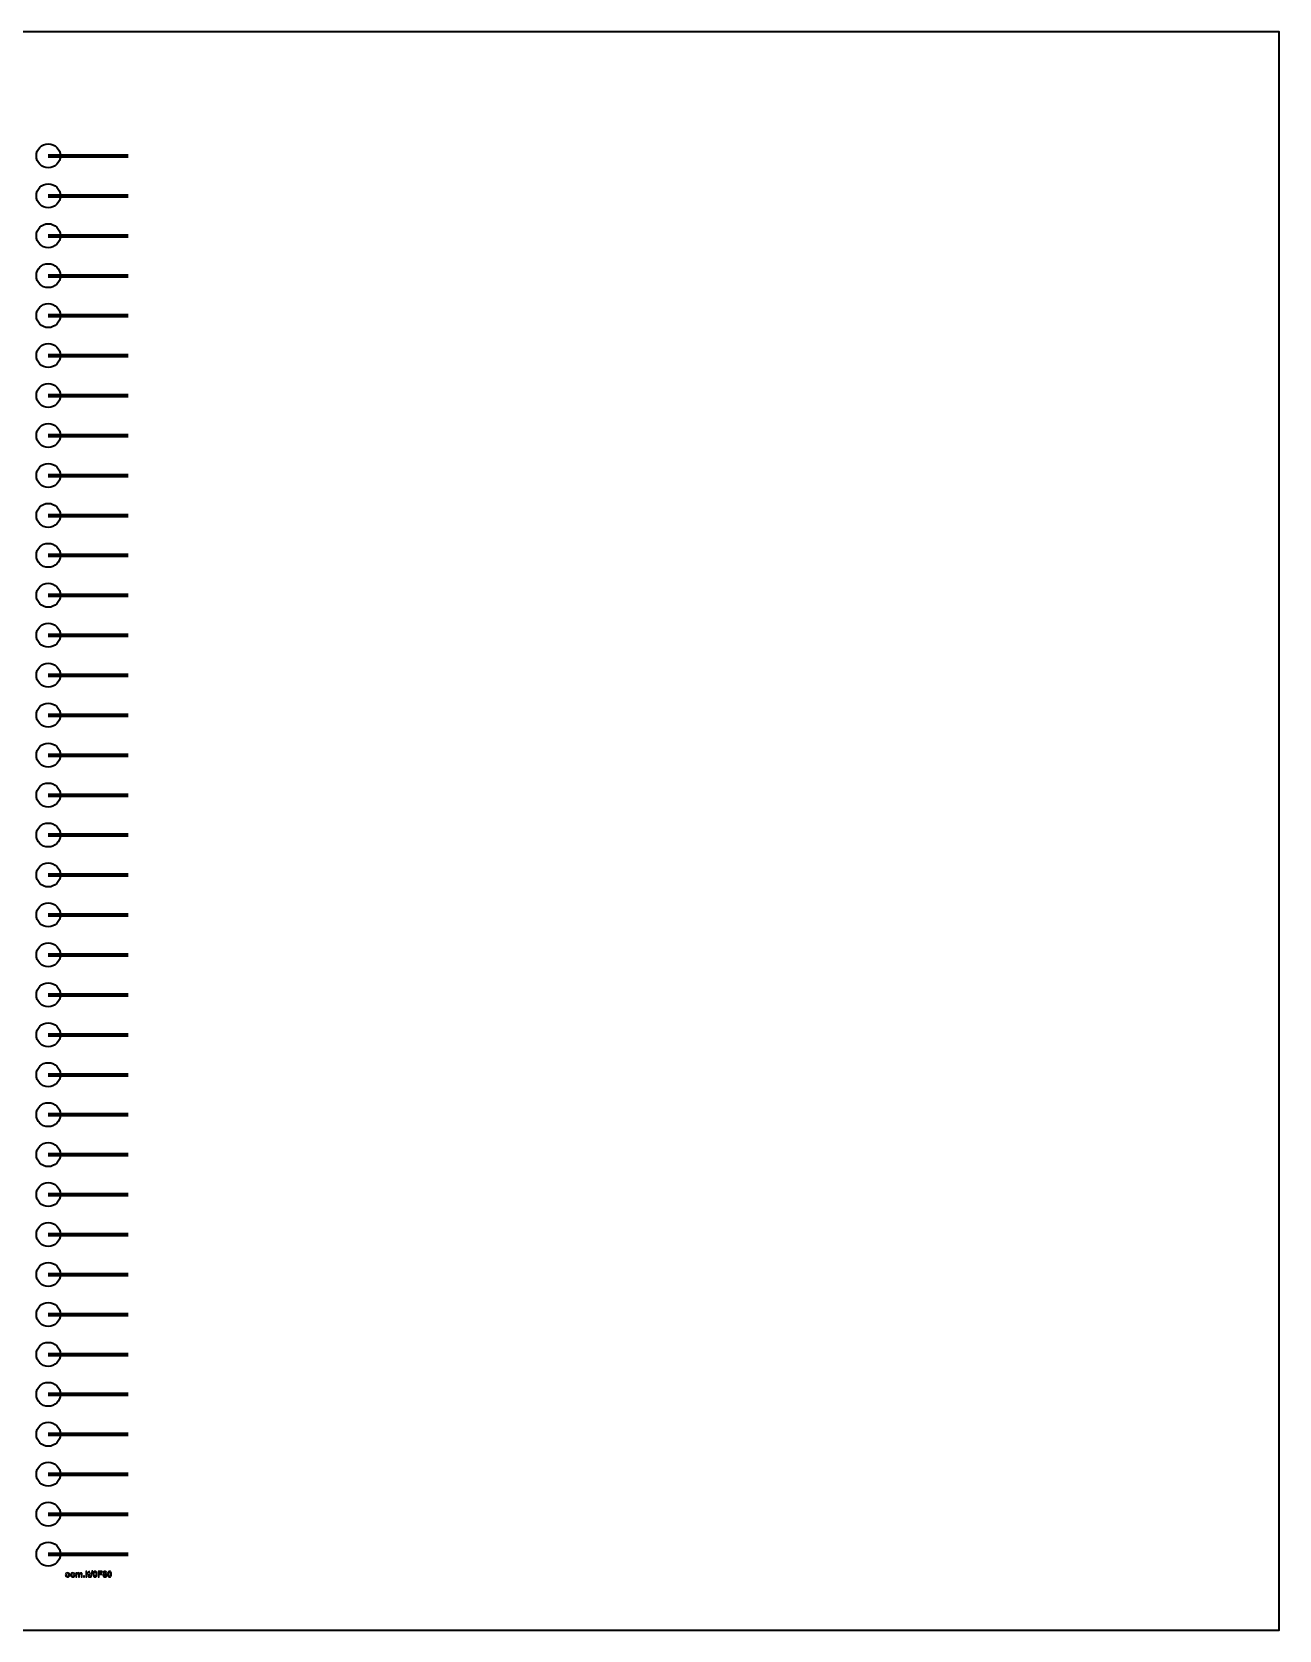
# Model space of a CAD drawing. Header units: centimetres. Extents: x -25.6 to 4.4, y -24.6 to -4.5.
# Drawn here: x -11.2 to 4.4, y -24.55 to -4.55 of the extents above; entities that cross this region are included whole.
import ezdxf

# ---------------------------------------------------------------- set-up
doc = ezdxf.new("R2010")
doc.units = ezdxf.units.CM
doc.header["$MEASUREMENT"] = 0
doc.layers.add('Layer 1', color=7, linetype='Continuous')

msp = doc.modelspace()

# ---------------------------------------------------------------- linework, layer by layer
at = {"layer": 'Layer 1', "color": 7, "lineweight": 35}
msp.add_lwpolyline([(-25.6, -24.55), (4.4, -24.55), (4.4, -4.55), (-25.6, -4.55), (-25.6, -24.55)], close=True, dxfattribs=at)
at = {"layer": 'Layer 1', "color": 250, "lineweight": 35}
for centre in [(-11, -6.1), (-11, -6.6), (-11, -7.1), (-11, -7.6), (-11, -8.1), (-11, -8.6), (-11, -9.1), (-11, -9.6), (-11, -10.1), (-11, -10.6), (-11, -11.1), (-11, -11.6), (-11, -12.1), (-11, -12.6), (-11, -13.1), (-11, -13.6), (-11, -14.1), (-11, -14.6), (-11, -15.1), (-11, -15.6), (-11, -16.1), (-11, -16.6), (-11, -17.1), (-11, -17.6), (-11, -18.1), (-11, -18.6), (-11, -19.1), (-11, -19.6), (-11, -20.1), (-11, -20.6), (-11, -21.1), (-11, -21.6), (-11, -22.1), (-11, -22.6), (-11, -23.1), (-11, -23.6)]:
    msp.add_ellipse(centre, major_axis=(0, 0.15), ratio=1, dxfattribs=at)
at = {"layer": 'Layer 1', "color": 250, "lineweight": 106}
for points in [[(-11, -6.1), (-11, -6.1), (-10, -6.1), (-10, -6.1)], [(-11, -6.6), (-11, -6.6), (-10, -6.6), (-10, -6.6)], [(-11, -7.1), (-11, -7.1), (-10, -7.1), (-10, -7.1)], [(-11, -7.6), (-11, -7.6), (-10, -7.6), (-10, -7.6)], [(-11, -8.1), (-11, -8.1), (-10, -8.1), (-10, -8.1)], [(-11, -8.6), (-11, -8.6), (-10, -8.6), (-10, -8.6)], [(-11, -9.1), (-11, -9.1), (-10, -9.1), (-10, -9.1)], [(-11, -9.6), (-11, -9.6), (-10, -9.6), (-10, -9.6)], [(-11, -10.1), (-11, -10.1), (-10, -10.1), (-10, -10.1)], [(-11, -10.6), (-11, -10.6), (-10, -10.6), (-10, -10.6)], [(-11, -11.1), (-11, -11.1), (-10, -11.1), (-10, -11.1)], [(-11, -11.6), (-11, -11.6), (-10, -11.6), (-10, -11.6)], [(-11, -12.1), (-11, -12.1), (-10, -12.1), (-10, -12.1)], [(-11, -12.6), (-11, -12.6), (-10, -12.6), (-10, -12.6)], [(-11, -13.1), (-11, -13.1), (-10, -13.1), (-10, -13.1)], [(-11, -13.6), (-11, -13.6), (-10, -13.6), (-10, -13.6)], [(-11, -14.1), (-11, -14.1), (-10, -14.1), (-10, -14.1)], [(-11, -14.6), (-11, -14.6), (-10, -14.6), (-10, -14.6)], [(-11, -15.1), (-11, -15.1), (-10, -15.1), (-10, -15.1)], [(-11, -15.6), (-11, -15.6), (-10, -15.6), (-10, -15.6)], [(-11, -16.1), (-11, -16.1), (-10, -16.1), (-10, -16.1)], [(-11, -16.6), (-11, -16.6), (-10, -16.6), (-10, -16.6)], [(-11, -17.1), (-11, -17.1), (-10, -17.1), (-10, -17.1)], [(-11, -17.6), (-11, -17.6), (-10, -17.6), (-10, -17.6)], [(-11, -18.1), (-11, -18.1), (-10, -18.1), (-10, -18.1)], [(-11, -18.6), (-11, -18.6), (-10, -18.6), (-10, -18.6)], [(-11, -19.1), (-11, -19.1), (-10, -19.1), (-10, -19.1)], [(-11, -19.6), (-11, -19.6), (-10, -19.6), (-10, -19.6)], [(-11, -20.1), (-11, -20.1), (-10, -20.1), (-10, -20.1)], [(-11, -20.6), (-11, -20.6), (-10, -20.6), (-10, -20.6)], [(-11, -21.1), (-11, -21.1), (-10, -21.1), (-10, -21.1)], [(-11, -21.6), (-11, -21.6), (-10, -21.6), (-10, -21.6)], [(-11, -22.1), (-11, -22.1), (-10, -22.1), (-10, -22.1)], [(-11, -22.6), (-11, -22.6), (-10, -22.6), (-10, -22.6)], [(-11, -23.1), (-11, -23.1), (-10, -23.1), (-10, -23.1)], [(-11, -23.6), (-11, -23.6), (-10, -23.6), (-10, -23.6)]]:
    msp.add_open_spline(points, degree=3, dxfattribs=at)
at = {"layer": 'Layer 1', "color": 250}
for points, knots in [([(-10.78734, -23.85966), (-10.78734, -23.85484), (-10.78614, -23.85017), (-10.78377, -23.84565), (-10.78377, -23.84565), (-10.78139, -23.84116), (-10.77802, -23.8377), (-10.77367, -23.83534), (-10.77367, -23.83534), (-10.76931, -23.83295), (-10.76444, -23.83175), (-10.75906, -23.83175), (-10.75906, -23.83175), (-10.75077, -23.83175), (-10.74396, -23.83445), (-10.73865, -23.83985), (-10.73865, -23.83985), (-10.73335, -23.84525), (-10.7307, -23.85206), (-10.7307, -23.86029), (-10.7307, -23.86029), (-10.7307, -23.86858), (-10.73338, -23.87546), (-10.73873, -23.88093), (-10.73873, -23.88093), (-10.74409, -23.8864), (-10.75083, -23.88911), (-10.75896, -23.88911), (-10.75896, -23.88911), (-10.764, -23.88911), (-10.76878, -23.88799), (-10.77335, -23.88571), (-10.77335, -23.88571), (-10.77792, -23.88344), (-10.78139, -23.8801), (-10.78377, -23.87571), (-10.78377, -23.87571), (-10.78614, -23.87132), (-10.78734, -23.86597), (-10.78734, -23.85966)], [0, 0, 0, 0, 0.1, 0.1, 0.1, 0.1, 0.2, 0.2, 0.2, 0.2, 0.3, 0.3, 0.3, 0.3, 0.4, 0.4, 0.4, 0.4, 0.5, 0.5, 0.5, 0.5, 0.6, 0.6, 0.6, 0.6, 0.7, 0.7, 0.7, 0.7, 0.8, 0.8, 0.8, 0.8, 0.9, 0.9, 0.9, 0.9, 1, 1, 1, 1]), ([(-10.77245, -23.86043), (-10.77245, -23.86588), (-10.77116, -23.87005), (-10.76857, -23.87294), (-10.76857, -23.87294), (-10.76599, -23.87583), (-10.7628, -23.87728), (-10.75901, -23.87728), (-10.75901, -23.87728), (-10.75522, -23.87728), (-10.75204, -23.87583), (-10.74948, -23.87294), (-10.74948, -23.87294), (-10.74691, -23.87005), (-10.74562, -23.86585), (-10.74562, -23.86033), (-10.74562, -23.86033), (-10.74562, -23.85497), (-10.74691, -23.85082), (-10.74948, -23.84793), (-10.74948, -23.84793), (-10.75204, -23.84504), (-10.75522, -23.84359), (-10.75901, -23.84359), (-10.75901, -23.84359), (-10.7628, -23.84359), (-10.76599, -23.84504), (-10.76857, -23.84793), (-10.76857, -23.84793), (-10.77116, -23.85082), (-10.77245, -23.855), (-10.77245, -23.86043)], [0, 0, 0, 0, 0.125, 0.125, 0.125, 0.125, 0.25, 0.25, 0.25, 0.25, 0.375, 0.375, 0.375, 0.375, 0.5, 0.5, 0.5, 0.5, 0.625, 0.625, 0.625, 0.625, 0.75, 0.75, 0.75, 0.75, 0.875, 0.875, 0.875, 0.875, 1, 1, 1, 1]), ([(-10.7227, -23.85966), (-10.7227, -23.85484), (-10.7215, -23.85017), (-10.71913, -23.84565), (-10.71913, -23.84565), (-10.71675, -23.84116), (-10.71338, -23.8377), (-10.70903, -23.83534), (-10.70903, -23.83534), (-10.70467, -23.83295), (-10.6998, -23.83175), (-10.69442, -23.83175), (-10.69442, -23.83175), (-10.68613, -23.83175), (-10.67932, -23.83445), (-10.67401, -23.83985), (-10.67401, -23.83985), (-10.66871, -23.84525), (-10.66606, -23.85206), (-10.66606, -23.86029), (-10.66606, -23.86029), (-10.66606, -23.86858), (-10.66874, -23.87546), (-10.67409, -23.88093), (-10.67409, -23.88093), (-10.67945, -23.8864), (-10.68619, -23.88911), (-10.69432, -23.88911), (-10.69432, -23.88911), (-10.69936, -23.88911), (-10.70414, -23.88799), (-10.70871, -23.88571), (-10.70871, -23.88571), (-10.71328, -23.88344), (-10.71675, -23.8801), (-10.71913, -23.87571), (-10.71913, -23.87571), (-10.7215, -23.87132), (-10.7227, -23.86597), (-10.7227, -23.85966)], [0, 0, 0, 0, 0.1, 0.1, 0.1, 0.1, 0.2, 0.2, 0.2, 0.2, 0.3, 0.3, 0.3, 0.3, 0.4, 0.4, 0.4, 0.4, 0.5, 0.5, 0.5, 0.5, 0.6, 0.6, 0.6, 0.6, 0.7, 0.7, 0.7, 0.7, 0.8, 0.8, 0.8, 0.8, 0.9, 0.9, 0.9, 0.9, 1, 1, 1, 1]), ([(-10.70781, -23.86043), (-10.70781, -23.86588), (-10.70652, -23.87005), (-10.70393, -23.87294), (-10.70393, -23.87294), (-10.70135, -23.87583), (-10.69816, -23.87728), (-10.69437, -23.87728), (-10.69437, -23.87728), (-10.69058, -23.87728), (-10.6874, -23.87583), (-10.68484, -23.87294), (-10.68484, -23.87294), (-10.68227, -23.87005), (-10.68098, -23.86585), (-10.68098, -23.86033), (-10.68098, -23.86033), (-10.68098, -23.85497), (-10.68227, -23.85082), (-10.68484, -23.84793), (-10.68484, -23.84793), (-10.6874, -23.84504), (-10.69058, -23.84359), (-10.69437, -23.84359), (-10.69437, -23.84359), (-10.69816, -23.84359), (-10.70135, -23.84504), (-10.70393, -23.84793), (-10.70393, -23.84793), (-10.70652, -23.85082), (-10.70781, -23.855), (-10.70781, -23.86043)], [0, 0, 0, 0, 0.125, 0.125, 0.125, 0.125, 0.25, 0.25, 0.25, 0.25, 0.375, 0.375, 0.375, 0.375, 0.5, 0.5, 0.5, 0.5, 0.625, 0.625, 0.625, 0.625, 0.75, 0.75, 0.75, 0.75, 0.875, 0.875, 0.875, 0.875, 1, 1, 1, 1]), ([(-10.65578, -23.83301), (-10.65578, -23.83301), (-10.64239, -23.83301), (-10.64239, -23.83301), (-10.64239, -23.83301), (-10.64239, -23.83301), (-10.64239, -23.84049), (-10.64239, -23.84049), (-10.64239, -23.84049), (-10.63761, -23.83467), (-10.6319, -23.83175), (-10.62528, -23.83175), (-10.62528, -23.83175), (-10.62177, -23.83175), (-10.61872, -23.83248), (-10.61615, -23.83392), (-10.61615, -23.83392), (-10.61356, -23.83537), (-10.61144, -23.83756), (-10.60978, -23.84049), (-10.60978, -23.84049), (-10.60738, -23.83756), (-10.60477, -23.83537), (-10.60198, -23.83392), (-10.60198, -23.83392), (-10.5992, -23.83248), (-10.59622, -23.83175), (-10.59304, -23.83175), (-10.59304, -23.83175), (-10.58902, -23.83175), (-10.5856, -23.83258), (-10.58281, -23.83422), (-10.58281, -23.83422), (-10.58002, -23.83585), (-10.57794, -23.83826), (-10.57657, -23.84142), (-10.57657, -23.84142), (-10.57556, -23.84377), (-10.57507, -23.84756), (-10.57507, -23.8528), (-10.57507, -23.8528), (-10.57507, -23.8528), (-10.57507, -23.88788), (-10.57507, -23.88788), (-10.57507, -23.88788), (-10.57507, -23.88788), (-10.58958, -23.88788), (-10.58958, -23.88788), (-10.58958, -23.88788), (-10.58958, -23.88788), (-10.58958, -23.85652), (-10.58958, -23.85652), (-10.58958, -23.85652), (-10.58958, -23.85107), (-10.59008, -23.84756), (-10.59108, -23.84597), (-10.59108, -23.84597), (-10.59242, -23.84391), (-10.59449, -23.84287), (-10.59728, -23.84287), (-10.59728, -23.84287), (-10.59932, -23.84287), (-10.60123, -23.84348), (-10.60303, -23.84474), (-10.60303, -23.84474), (-10.60481, -23.84597), (-10.60609, -23.84779), (-10.60689, -23.85019), (-10.60689, -23.85019), (-10.60768, -23.85259), (-10.60809, -23.85636), (-10.60809, -23.86153), (-10.60809, -23.86153), (-10.60809, -23.86153), (-10.60809, -23.88788), (-10.60809, -23.88788), (-10.60809, -23.88788), (-10.60809, -23.88788), (-10.6226, -23.88788), (-10.6226, -23.88788), (-10.6226, -23.88788), (-10.6226, -23.88788), (-10.6226, -23.85781), (-10.6226, -23.85781), (-10.6226, -23.85781), (-10.6226, -23.85246), (-10.62287, -23.84902), (-10.62338, -23.84747), (-10.62338, -23.84747), (-10.62389, -23.84592), (-10.6247, -23.84477), (-10.62578, -23.84401), (-10.62578, -23.84401), (-10.62687, -23.84326), (-10.62834, -23.84287), (-10.63021, -23.84287), (-10.63021, -23.84287), (-10.63245, -23.84287), (-10.63446, -23.84347), (-10.63624, -23.84468), (-10.63624, -23.84468), (-10.63804, -23.84588), (-10.63932, -23.84763), (-10.6401, -23.8499), (-10.6401, -23.8499), (-10.64088, -23.85218), (-10.64127, -23.85594), (-10.64127, -23.86121), (-10.64127, -23.86121), (-10.64127, -23.86121), (-10.64127, -23.88788), (-10.64127, -23.88788), (-10.64127, -23.88788), (-10.64127, -23.88788), (-10.65578, -23.88788), (-10.65578, -23.88788), (-10.65578, -23.88788), (-10.65578, -23.88788), (-10.65578, -23.83301), (-10.65578, -23.83301)], [0, 0, 0, 0, 0.03333333, 0.03333333, 0.03333333, 0.03333333, 0.06666667, 0.06666667, 0.06666667, 0.06666667, 0.1, 0.1, 0.1, 0.1, 0.13333333, 0.13333333, 0.13333333, 0.13333333, 0.16666667, 0.16666667, 0.16666667, 0.16666667, 0.2, 0.2, 0.2, 0.2, 0.23333333, 0.23333333, 0.23333333, 0.23333333, 0.26666667, 0.26666667, 0.26666667, 0.26666667, 0.3, 0.3, 0.3, 0.3, 0.33333333, 0.33333333, 0.33333333, 0.33333333, 0.36666667, 0.36666667, 0.36666667, 0.36666667, 0.4, 0.4, 0.4, 0.4, 0.43333333, 0.43333333, 0.43333333, 0.43333333, 0.46666667, 0.46666667, 0.46666667, 0.46666667, 0.5, 0.5, 0.5, 0.5, 0.53333333, 0.53333333, 0.53333333, 0.53333333, 0.56666667, 0.56666667, 0.56666667, 0.56666667, 0.6, 0.6, 0.6, 0.6, 0.63333333, 0.63333333, 0.63333333, 0.63333333, 0.66666667, 0.66666667, 0.66666667, 0.66666667, 0.7, 0.7, 0.7, 0.7, 0.73333333, 0.73333333, 0.73333333, 0.73333333, 0.76666667, 0.76666667, 0.76666667, 0.76666667, 0.8, 0.8, 0.8, 0.8, 0.83333333, 0.83333333, 0.83333333, 0.83333333, 0.86666667, 0.86666667, 0.86666667, 0.86666667, 0.9, 0.9, 0.9, 0.9, 0.93333333, 0.93333333, 0.93333333, 0.93333333, 0.96666667, 0.96666667, 0.96666667, 0.96666667, 1, 1, 1, 1]), ([(-10.56059, -23.88788), (-10.56059, -23.88788), (-10.56059, -23.87336), (-10.56059, -23.87336), (-10.56059, -23.87336), (-10.56059, -23.87336), (-10.54607, -23.87336), (-10.54607, -23.87336), (-10.54607, -23.87336), (-10.54607, -23.87336), (-10.54607, -23.88788), (-10.54607, -23.88788), (-10.54607, -23.88788), (-10.54607, -23.88788), (-10.56059, -23.88788), (-10.56059, -23.88788)], [0, 0, 0, 0, 0.25, 0.25, 0.25, 0.25, 0.5, 0.5, 0.5, 0.5, 0.75, 0.75, 0.75, 0.75, 1, 1, 1, 1]), ([(-10.53119, -23.88788), (-10.53119, -23.88788), (-10.53119, -23.81212), (-10.53119, -23.81212), (-10.53119, -23.81212), (-10.53119, -23.81212), (-10.51667, -23.81212), (-10.51667, -23.81212), (-10.51667, -23.81212), (-10.51667, -23.81212), (-10.51667, -23.88788), (-10.51667, -23.88788), (-10.51667, -23.88788), (-10.51667, -23.88788), (-10.53119, -23.88788), (-10.53119, -23.88788)], [0, 0, 0, 0, 0.25, 0.25, 0.25, 0.25, 0.5, 0.5, 0.5, 0.5, 0.75, 0.75, 0.75, 0.75, 1, 1, 1, 1]), ([(-10.47664, -23.83301), (-10.47664, -23.83301), (-10.47664, -23.84458), (-10.47664, -23.84458), (-10.47664, -23.84458), (-10.47664, -23.84458), (-10.48655, -23.84458), (-10.48655, -23.84458), (-10.48655, -23.84458), (-10.48655, -23.84458), (-10.48655, -23.8667), (-10.48655, -23.8667), (-10.48655, -23.8667), (-10.48655, -23.87118), (-10.48646, -23.87379), (-10.48627, -23.87453), (-10.48627, -23.87453), (-10.48607, -23.87527), (-10.48565, -23.87587), (-10.48498, -23.87636), (-10.48498, -23.87636), (-10.48431, -23.87684), (-10.48348, -23.87709), (-10.48253, -23.87709), (-10.48253, -23.87709), (-10.48117, -23.87709), (-10.47923, -23.87661), (-10.47667, -23.87569), (-10.47667, -23.87569), (-10.47667, -23.87569), (-10.47544, -23.88695), (-10.47544, -23.88695), (-10.47544, -23.88695), (-10.47882, -23.88839), (-10.48263, -23.88911), (-10.48692, -23.88911), (-10.48692, -23.88911), (-10.48953, -23.88911), (-10.49189, -23.88867), (-10.49399, -23.88781), (-10.49399, -23.88781), (-10.49609, -23.88693), (-10.49763, -23.88578), (-10.49861, -23.88439), (-10.49861, -23.88439), (-10.4996, -23.88299), (-10.50027, -23.88111), (-10.50066, -23.87873), (-10.50066, -23.87873), (-10.50096, -23.87705), (-10.50112, -23.87363), (-10.50112, -23.8685), (-10.50112, -23.8685), (-10.50112, -23.8685), (-10.50112, -23.84458), (-10.50112, -23.84458), (-10.50112, -23.84458), (-10.50112, -23.84458), (-10.50778, -23.84458), (-10.50778, -23.84458), (-10.50778, -23.84458), (-10.50778, -23.84458), (-10.50778, -23.83301), (-10.50778, -23.83301), (-10.50778, -23.83301), (-10.50778, -23.83301), (-10.50112, -23.83301), (-10.50112, -23.83301), (-10.50112, -23.83301), (-10.50112, -23.83301), (-10.50112, -23.82209), (-10.50112, -23.82209), (-10.50112, -23.82209), (-10.50112, -23.82209), (-10.48655, -23.81362), (-10.48655, -23.81362), (-10.48655, -23.81362), (-10.48655, -23.81362), (-10.48655, -23.83301), (-10.48655, -23.83301), (-10.48655, -23.83301), (-10.48655, -23.83301), (-10.47664, -23.83301), (-10.47664, -23.83301)], [0, 0, 0, 0, 0.04761905, 0.04761905, 0.04761905, 0.04761905, 0.0952381, 0.0952381, 0.0952381, 0.0952381, 0.14285714, 0.14285714, 0.14285714, 0.14285714, 0.19047619, 0.19047619, 0.19047619, 0.19047619, 0.23809524, 0.23809524, 0.23809524, 0.23809524, 0.28571429, 0.28571429, 0.28571429, 0.28571429, 0.33333333, 0.33333333, 0.33333333, 0.33333333, 0.38095238, 0.38095238, 0.38095238, 0.38095238, 0.42857143, 0.42857143, 0.42857143, 0.42857143, 0.47619048, 0.47619048, 0.47619048, 0.47619048, 0.52380952, 0.52380952, 0.52380952, 0.52380952, 0.57142857, 0.57142857, 0.57142857, 0.57142857, 0.61904762, 0.61904762, 0.61904762, 0.61904762, 0.66666667, 0.66666667, 0.66666667, 0.66666667, 0.71428571, 0.71428571, 0.71428571, 0.71428571, 0.76190476, 0.76190476, 0.76190476, 0.76190476, 0.80952381, 0.80952381, 0.80952381, 0.80952381, 0.85714286, 0.85714286, 0.85714286, 0.85714286, 0.9047619, 0.9047619, 0.9047619, 0.9047619, 0.95238095, 0.95238095, 0.95238095, 0.95238095, 1, 1, 1, 1]), ([(-10.47431, -23.88917), (-10.47431, -23.88917), (-10.45554, -23.81084), (-10.45554, -23.81084), (-10.45554, -23.81084), (-10.45554, -23.81084), (-10.44464, -23.81084), (-10.44464, -23.81084), (-10.44464, -23.81084), (-10.44464, -23.81084), (-10.4636, -23.88917), (-10.4636, -23.88917), (-10.4636, -23.88917), (-10.4636, -23.88917), (-10.47431, -23.88917), (-10.47431, -23.88917)], [0, 0, 0, 0, 0.25, 0.25, 0.25, 0.25, 0.5, 0.5, 0.5, 0.5, 0.75, 0.75, 0.75, 0.75, 1, 1, 1, 1]), ([(-10.41572, -23.81181), (-10.40836, -23.81181), (-10.40263, -23.81443), (-10.3985, -23.81967), (-10.3985, -23.81967), (-10.39358, -23.82586), (-10.39111, -23.83615), (-10.39111, -23.85052), (-10.39111, -23.85052), (-10.39111, -23.86484), (-10.3936, -23.87515), (-10.39856, -23.88142), (-10.39856, -23.88142), (-10.40265, -23.88659), (-10.40836, -23.88917), (-10.41572, -23.88917), (-10.41572, -23.88917), (-10.42307, -23.88917), (-10.42902, -23.88635), (-10.43353, -23.88067), (-10.43353, -23.88067), (-10.43805, -23.875), (-10.44031, -23.8649), (-10.44031, -23.85036), (-10.44031, -23.85036), (-10.44031, -23.83609), (-10.43782, -23.82583), (-10.43286, -23.81957), (-10.43286, -23.81957), (-10.42877, -23.8144), (-10.42305, -23.81181), (-10.41572, -23.81181)], [0, 0, 0, 0, 0.125, 0.125, 0.125, 0.125, 0.25, 0.25, 0.25, 0.25, 0.375, 0.375, 0.375, 0.375, 0.5, 0.5, 0.5, 0.5, 0.625, 0.625, 0.625, 0.625, 0.75, 0.75, 0.75, 0.75, 0.875, 0.875, 0.875, 0.875, 1, 1, 1, 1]), ([(-10.41572, -23.82385), (-10.41746, -23.82385), (-10.41903, -23.82442), (-10.42041, -23.82553), (-10.42041, -23.82553), (-10.42178, -23.82666), (-10.42286, -23.82867), (-10.42362, -23.83156), (-10.42362, -23.83156), (-10.42461, -23.83532), (-10.42512, -23.84163), (-10.42512, -23.85052), (-10.42512, -23.85052), (-10.42512, -23.85941), (-10.42466, -23.86551), (-10.42378, -23.86883), (-10.42378, -23.86883), (-10.42288, -23.87216), (-10.42175, -23.87437), (-10.42039, -23.87548), (-10.42039, -23.87548), (-10.41902, -23.87657), (-10.41746, -23.87714), (-10.41572, -23.87714), (-10.41572, -23.87714), (-10.41395, -23.87714), (-10.41238, -23.87657), (-10.41101, -23.87544), (-10.41101, -23.87544), (-10.40963, -23.87433), (-10.40856, -23.87232), (-10.4078, -23.86943), (-10.4078, -23.86943), (-10.40681, -23.86571), (-10.4063, -23.85941), (-10.4063, -23.85052), (-10.4063, -23.85052), (-10.4063, -23.84163), (-10.40676, -23.83553), (-10.40764, -23.8322), (-10.40764, -23.8322), (-10.40854, -23.82888), (-10.40967, -23.82666), (-10.41103, -23.82553), (-10.41103, -23.82553), (-10.4124, -23.82442), (-10.41395, -23.82385), (-10.41572, -23.82385)], [0, 0, 0, 0, 0.08333333, 0.08333333, 0.08333333, 0.08333333, 0.16666667, 0.16666667, 0.16666667, 0.16666667, 0.25, 0.25, 0.25, 0.25, 0.33333333, 0.33333333, 0.33333333, 0.33333333, 0.41666667, 0.41666667, 0.41666667, 0.41666667, 0.5, 0.5, 0.5, 0.5, 0.58333333, 0.58333333, 0.58333333, 0.58333333, 0.66666667, 0.66666667, 0.66666667, 0.66666667, 0.75, 0.75, 0.75, 0.75, 0.83333333, 0.83333333, 0.83333333, 0.83333333, 0.91666667, 0.91666667, 0.91666667, 0.91666667, 1, 1, 1, 1]), ([(-10.37809, -23.88788), (-10.37809, -23.88788), (-10.37809, -23.81212), (-10.37809, -23.81212), (-10.37809, -23.81212), (-10.37809, -23.81212), (-10.32615, -23.81212), (-10.32615, -23.81212), (-10.32615, -23.81212), (-10.32615, -23.81212), (-10.32615, -23.82495), (-10.32615, -23.82495), (-10.32615, -23.82495), (-10.32615, -23.82495), (-10.36278, -23.82495), (-10.36278, -23.82495), (-10.36278, -23.82495), (-10.36278, -23.82495), (-10.36278, -23.84287), (-10.36278, -23.84287), (-10.36278, -23.84287), (-10.36278, -23.84287), (-10.33116, -23.84287), (-10.33116, -23.84287), (-10.33116, -23.84287), (-10.33116, -23.84287), (-10.33116, -23.85569), (-10.33116, -23.85569), (-10.33116, -23.85569), (-10.33116, -23.85569), (-10.36278, -23.85569), (-10.36278, -23.85569), (-10.36278, -23.85569), (-10.36278, -23.85569), (-10.36278, -23.88788), (-10.36278, -23.88788), (-10.36278, -23.88788), (-10.36278, -23.88788), (-10.37809, -23.88788), (-10.37809, -23.88788)], [0, 0, 0, 0, 0.1, 0.1, 0.1, 0.1, 0.2, 0.2, 0.2, 0.2, 0.3, 0.3, 0.3, 0.3, 0.4, 0.4, 0.4, 0.4, 0.5, 0.5, 0.5, 0.5, 0.6, 0.6, 0.6, 0.6, 0.7, 0.7, 0.7, 0.7, 0.8, 0.8, 0.8, 0.8, 0.9, 0.9, 0.9, 0.9, 1, 1, 1, 1]), ([(-10.3043, -23.84701), (-10.30806, -23.84542), (-10.31079, -23.84324), (-10.31248, -23.84047), (-10.31248, -23.84047), (-10.31419, -23.8377), (-10.31504, -23.83465), (-10.31504, -23.83135), (-10.31504, -23.83135), (-10.31504, -23.8257), (-10.31308, -23.82103), (-10.30913, -23.81734), (-10.30913, -23.81734), (-10.30518, -23.81366), (-10.29957, -23.81181), (-10.29231, -23.81181), (-10.29231, -23.81181), (-10.28511, -23.81181), (-10.27952, -23.81366), (-10.27555, -23.81734), (-10.27555, -23.81734), (-10.27156, -23.82103), (-10.26957, -23.8257), (-10.26957, -23.83135), (-10.26957, -23.83135), (-10.26957, -23.83486), (-10.27049, -23.83798), (-10.27232, -23.84073), (-10.27232, -23.84073), (-10.27414, -23.84347), (-10.27671, -23.84557), (-10.28001, -23.84701), (-10.28001, -23.84701), (-10.27581, -23.84869), (-10.27262, -23.85116), (-10.27043, -23.8544), (-10.27043, -23.8544), (-10.26825, -23.85763), (-10.26715, -23.86137), (-10.26715, -23.8656), (-10.26715, -23.8656), (-10.26715, -23.87261), (-10.26938, -23.87828), (-10.27384, -23.88266), (-10.27384, -23.88266), (-10.2783, -23.88703), (-10.28423, -23.88922), (-10.29164, -23.88922), (-10.29164, -23.88922), (-10.29853, -23.88922), (-10.30426, -23.88742), (-10.30885, -23.88381), (-10.30885, -23.88381), (-10.31427, -23.87952), (-10.31696, -23.87366), (-10.31696, -23.86622), (-10.31696, -23.86622), (-10.31696, -23.86213), (-10.31594, -23.85837), (-10.31391, -23.85493), (-10.31391, -23.85493), (-10.31188, -23.85151), (-10.30867, -23.84886), (-10.3043, -23.84701)], [0, 0, 0, 0, 0.0625, 0.0625, 0.0625, 0.0625, 0.125, 0.125, 0.125, 0.125, 0.1875, 0.1875, 0.1875, 0.1875, 0.25, 0.25, 0.25, 0.25, 0.3125, 0.3125, 0.3125, 0.3125, 0.375, 0.375, 0.375, 0.375, 0.4375, 0.4375, 0.4375, 0.4375, 0.5, 0.5, 0.5, 0.5, 0.5625, 0.5625, 0.5625, 0.5625, 0.625, 0.625, 0.625, 0.625, 0.6875, 0.6875, 0.6875, 0.6875, 0.75, 0.75, 0.75, 0.75, 0.8125, 0.8125, 0.8125, 0.8125, 0.875, 0.875, 0.875, 0.875, 0.9375, 0.9375, 0.9375, 0.9375, 1, 1, 1, 1]), ([(-10.30264, -23.86483), (-10.30264, -23.86883), (-10.30162, -23.87195), (-10.29957, -23.87419), (-10.29957, -23.87419), (-10.29753, -23.87643), (-10.29497, -23.87754), (-10.2919, -23.87754), (-10.2919, -23.87754), (-10.2889, -23.87754), (-10.28641, -23.87647), (-10.28446, -23.87432), (-10.28446, -23.87432), (-10.2825, -23.87216), (-10.28151, -23.86906), (-10.28151, -23.86499), (-10.28151, -23.86499), (-10.28151, -23.86144), (-10.28252, -23.85858), (-10.28451, -23.85643), (-10.28451, -23.85643), (-10.2865, -23.85428), (-10.28904, -23.8532), (-10.29211, -23.8532), (-10.29211, -23.8532), (-10.29566, -23.8532), (-10.2983, -23.85444), (-10.30003, -23.85687), (-10.30003, -23.85687), (-10.30178, -23.85932), (-10.30264, -23.86197), (-10.30264, -23.86483)], [0, 0, 0, 0, 0.125, 0.125, 0.125, 0.125, 0.25, 0.25, 0.25, 0.25, 0.375, 0.375, 0.375, 0.375, 0.5, 0.5, 0.5, 0.5, 0.625, 0.625, 0.625, 0.625, 0.75, 0.75, 0.75, 0.75, 0.875, 0.875, 0.875, 0.875, 1, 1, 1, 1]), ([(-10.3013, -23.83239), (-10.3013, -23.83528), (-10.30049, -23.83754), (-10.29885, -23.83915), (-10.29885, -23.83915), (-10.29721, -23.84077), (-10.29504, -23.84158), (-10.29231, -23.84158), (-10.29231, -23.84158), (-10.28955, -23.84158), (-10.28735, -23.84077), (-10.28569, -23.83913), (-10.28569, -23.83913), (-10.28405, -23.83749), (-10.28322, -23.83523), (-10.28322, -23.83234), (-10.28322, -23.83234), (-10.28322, -23.8296), (-10.28403, -23.82743), (-10.28567, -23.82579), (-10.28567, -23.82579), (-10.28731, -23.82415), (-10.28947, -23.82334), (-10.29216, -23.82334), (-10.29216, -23.82334), (-10.29495, -23.82334), (-10.29717, -23.82417), (-10.29883, -23.82581), (-10.29883, -23.82581), (-10.30047, -23.82747), (-10.3013, -23.82966), (-10.3013, -23.83239)], [0, 0, 0, 0, 0.125, 0.125, 0.125, 0.125, 0.25, 0.25, 0.25, 0.25, 0.375, 0.375, 0.375, 0.375, 0.5, 0.5, 0.5, 0.5, 0.625, 0.625, 0.625, 0.625, 0.75, 0.75, 0.75, 0.75, 0.875, 0.875, 0.875, 0.875, 1, 1, 1, 1]), ([(-10.23336, -23.81181), (-10.226, -23.81181), (-10.22027, -23.81443), (-10.21614, -23.81967), (-10.21614, -23.81967), (-10.21122, -23.82586), (-10.20875, -23.83615), (-10.20875, -23.85052), (-10.20875, -23.85052), (-10.20875, -23.86484), (-10.21124, -23.87515), (-10.2162, -23.88142), (-10.2162, -23.88142), (-10.22029, -23.88659), (-10.226, -23.88917), (-10.23336, -23.88917), (-10.23336, -23.88917), (-10.24071, -23.88917), (-10.24666, -23.88635), (-10.25117, -23.88067), (-10.25117, -23.88067), (-10.25569, -23.875), (-10.25795, -23.8649), (-10.25795, -23.85036), (-10.25795, -23.85036), (-10.25795, -23.83609), (-10.25546, -23.82583), (-10.2505, -23.81957), (-10.2505, -23.81957), (-10.24641, -23.8144), (-10.24069, -23.81181), (-10.23336, -23.81181)], [0, 0, 0, 0, 0.125, 0.125, 0.125, 0.125, 0.25, 0.25, 0.25, 0.25, 0.375, 0.375, 0.375, 0.375, 0.5, 0.5, 0.5, 0.5, 0.625, 0.625, 0.625, 0.625, 0.75, 0.75, 0.75, 0.75, 0.875, 0.875, 0.875, 0.875, 1, 1, 1, 1]), ([(-10.23336, -23.82385), (-10.2351, -23.82385), (-10.23667, -23.82442), (-10.23805, -23.82553), (-10.23805, -23.82553), (-10.23942, -23.82666), (-10.2405, -23.82867), (-10.24126, -23.83156), (-10.24126, -23.83156), (-10.24225, -23.83532), (-10.24276, -23.84163), (-10.24276, -23.85052), (-10.24276, -23.85052), (-10.24276, -23.85941), (-10.2423, -23.86551), (-10.24142, -23.86883), (-10.24142, -23.86883), (-10.24052, -23.87216), (-10.23939, -23.87437), (-10.23803, -23.87548), (-10.23803, -23.87548), (-10.23666, -23.87657), (-10.2351, -23.87714), (-10.23336, -23.87714), (-10.23336, -23.87714), (-10.23159, -23.87714), (-10.23002, -23.87657), (-10.22865, -23.87544), (-10.22865, -23.87544), (-10.22727, -23.87433), (-10.2262, -23.87232), (-10.22544, -23.86943), (-10.22544, -23.86943), (-10.22445, -23.86571), (-10.22394, -23.85941), (-10.22394, -23.85052), (-10.22394, -23.85052), (-10.22394, -23.84163), (-10.2244, -23.83553), (-10.22528, -23.8322), (-10.22528, -23.8322), (-10.22618, -23.82888), (-10.22731, -23.82666), (-10.22867, -23.82553), (-10.22867, -23.82553), (-10.23004, -23.82442), (-10.23159, -23.82385), (-10.23336, -23.82385)], [0, 0, 0, 0, 0.08333333, 0.08333333, 0.08333333, 0.08333333, 0.16666667, 0.16666667, 0.16666667, 0.16666667, 0.25, 0.25, 0.25, 0.25, 0.33333333, 0.33333333, 0.33333333, 0.33333333, 0.41666667, 0.41666667, 0.41666667, 0.41666667, 0.5, 0.5, 0.5, 0.5, 0.58333333, 0.58333333, 0.58333333, 0.58333333, 0.66666667, 0.66666667, 0.66666667, 0.66666667, 0.75, 0.75, 0.75, 0.75, 0.83333333, 0.83333333, 0.83333333, 0.83333333, 0.91666667, 0.91666667, 0.91666667, 0.91666667, 1, 1, 1, 1])]:
    msp.add_open_spline(points, degree=3, knots=knots, dxfattribs=at)

doc.saveas('drawing.dxf')
